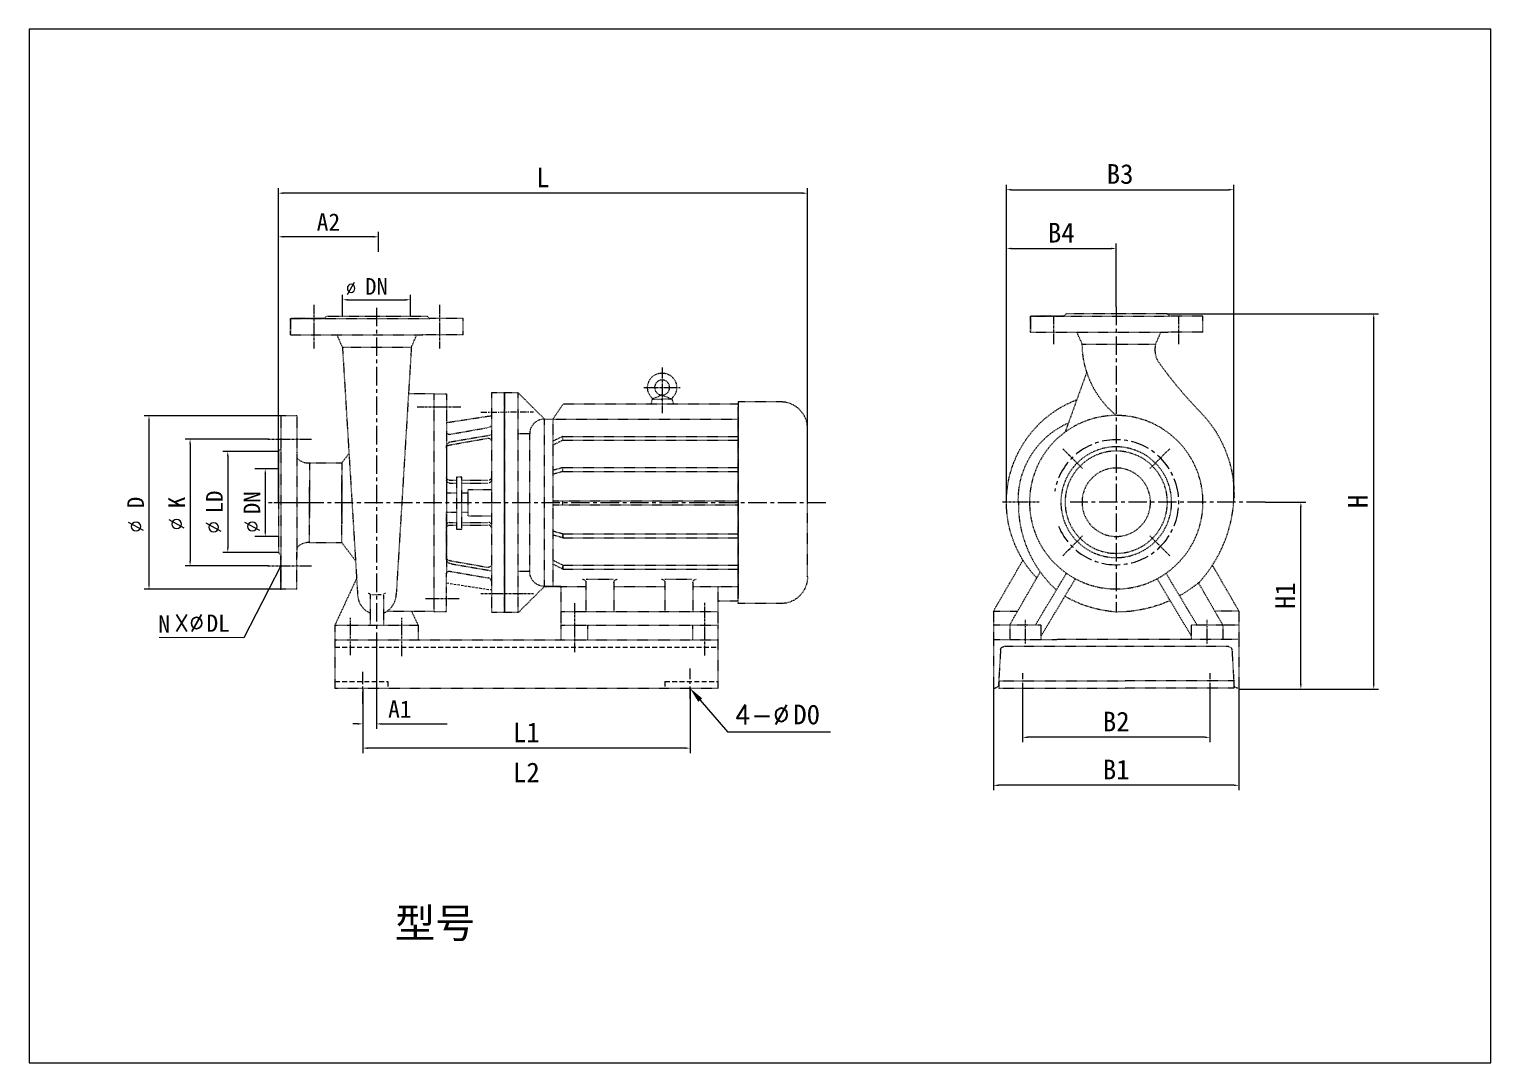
# Model space of a CAD drawing. Extents: x 1620 to 2878, y -792 to 791.
# Drawn here: x 1623.1 to 1920.1, y 111.9 to 321.9 of the extents above; entities that cross this region are included whole.
import ezdxf
from ezdxf.enums import TextEntityAlignment as Align

# ---------------------------------------------------------------- set-up
doc = ezdxf.new("R2010")
doc.units = 0
doc.header["$MEASUREMENT"] = 0
doc.linetypes.add('CENTER', pattern=[2, 1.25, -0.25, 0.25, -0.25])
doc.linetypes.add('DASHED', pattern=[0.75, 0.5, -0.25])
doc.layers.get('0').update_dxf_attribs({"linetype": 'CONTINUOUS'})
doc.layers.get('DEFPOINTS').update_dxf_attribs({"linetype": 'CONTINUOUS'})
for name, color, linetype in [('1', 7, 'CONTINUOUS'), ('DASHED', 2, 'DASHED'), ('YHCENTER', 4, 'CENTER'), ('YHDIM', 1, 'CONTINUOUS'), ('YHSOLID', 7, 'CONTINUOUS')]:
    doc.layers.add(name, color=color, linetype=linetype)
doc.styles.add('HZTXT', font='txt.shx', dxfattribs={"bigfont": 'hztxt.shx'})
doc.styles.get("Standard").update_dxf_attribs({"font": 'SimSun.ttf', "width": 0.6})

msp = doc.modelspace()

# ---------------------------------------------------------------- linework, layer by layer
for p, q in [((1920.08225, 321.92232), (1623.08225, 321.92232)), ((1623.08225, 321.92232), (1623.08225, 111.92232)), ((1920.08225, 111.92232), (1920.08225, 321.92232)), ((1674.18542, 212.89639), (1666.67253, 198.295)), ((1666.67253, 198.295), (1649.51425, 198.31896)), ((1759.44132, 185.60291), (1765.01085, 179.14128)), ((1765.01085, 179.14128), (1785.88332, 179.17698)), ((1623.08225, 111.92232), (1920.08225, 111.92232))]:
    msp.add_line(p, q)
at = {"color": 0, "linetype": 'ByBlock'}
for p, q in [((1673.71784, 225.7103), (1673.71784, 289.6111)), ((1780.24169, 288.6111), (1674.71784, 288.6111)), ((1781.24169, 225.7103), (1781.24169, 289.6111)), ((1821.65818, 225.81791), (1821.65818, 290.31549)), ((1822.65818, 289.31549), (1866.8528, 289.31549)), ((1867.8528, 225.81791), (1867.8528, 290.31549)), ((1673.71784, 225.8649), (1673.71784, 280.74942)), ((1693.0477, 279.74942), (1674.71784, 279.74942)), ((1694.0477, 276.70321), (1694.0477, 280.74942)), ((1821.65818, 268.20692), (1821.65818, 278.37777)), ((1822.65818, 277.37777), (1842.97456, 277.37777)), ((1843.97456, 265.52021), (1843.97456, 278.37777)), ((1686.76031, 263.58154), (1686.76031, 267.95071)), ((1700.53365, 263.58154), (1700.53365, 267.95071)), ((1687.76031, 266.95071), (1699.53365, 266.95071)), ((1854.35529, 264.11422), (1897.29856, 264.11422)), ((1896.29856, 188.83936), (1896.29856, 263.11422)), ((1673.71784, 243.39925), (1646.41954, 243.39925)), ((1647.41954, 242.39925), (1647.41954, 209.14272)), ((1671.6403, 238.64381), (1654.76912, 238.64381)), ((1655.76912, 237.64381), (1655.76912, 213.89816)), ((1673.61023, 236.15172), (1662.43303, 236.15172)), ((1663.43303, 235.15172), (1663.43303, 216.57808)), ((1673.61023, 232.59697), (1670.04415, 232.59697)), ((1671.04415, 231.59697), (1671.04415, 219.82363)), ((1874.22102, 225.81791), (1882.4909, 225.81791)), ((1881.4909, 188.83936), (1881.4909, 224.81791)), ((1673.61023, 218.82363), (1670.04415, 218.82363)), ((1673.61023, 215.57808), (1662.43303, 215.57808)), ((1671.5327, 212.89816), (1654.76912, 212.89816)), ((1673.71784, 208.14272), (1646.41954, 208.14272)), ((1693.64698, 196.34949), (1693.64698, 179.77534)), ((1690.84408, 187.93631), (1690.84408, 179.77534)), ((1690.84408, 187.93631), (1690.84408, 174.85482)), ((1757.37158, 187.93631), (1757.37158, 174.85482)), ((1819.05201, 188.05948), (1819.05201, 167.30077)), ((1824.95631, 188.05862), (1824.95631, 177.05077)), ((1862.99281, 188.05494), (1862.99281, 177.05077)), ((1868.89711, 188.05494), (1868.89711, 167.30077)), ((1868.89711, 187.83936), (1882.4909, 187.83936)), ((1868.89711, 187.83936), (1897.29856, 187.83936)), ((1689.84408, 180.77534), (1688.84408, 180.77534)), ((1694.64698, 180.77534), (1708.01357, 180.77534)), ((1756.37158, 175.85482), (1691.84408, 175.85482)), ((1861.99281, 178.05077), (1825.95631, 178.05077)), ((1867.89711, 168.30077), (1820.05201, 168.30077))]:
    msp.add_line(p, q, dxfattribs=at)
at = {"color": 1, "linetype": 'ByBlock', "ltscale": 0.2}
for p, q in [((1674.07781, 243.39925), (1652.04503, 243.39925)), ((1671.5327, 238.64381), (1657.73903, 238.64381)), ((1673.61023, 236.15172), (1663.43303, 236.15172)), ((1673.61023, 232.59697), (1668.90802, 232.59697)), ((1673.61023, 218.82363), (1668.90802, 218.82363)), ((1673.61023, 215.57808), (1663.43303, 215.57808)), ((1671.5327, 212.89816), (1657.73903, 212.89816)), ((1674.07781, 208.14272), (1652.04503, 208.14272))]:
    msp.add_line(p, q, dxfattribs=at)
at = {"color": 0, "linetype": 'ByBlock'}
for points in [[(1674.71784, 288.77777), (1674.71784, 288.44444), (1673.71784, 288.6111)], [(1780.24169, 288.77777), (1780.24169, 288.44444), (1781.24169, 288.6111)], [(1822.65818, 289.48216), (1822.65818, 289.14883), (1821.65818, 289.31549)], [(1866.8528, 289.48216), (1866.8528, 289.14883), (1867.8528, 289.31549)], [(1674.71784, 279.91608), (1674.71784, 279.58275), (1673.71784, 279.74942)], [(1693.0477, 279.91608), (1693.0477, 279.58275), (1694.0477, 279.74942)], [(1822.65818, 277.54444), (1822.65818, 277.21111), (1821.65818, 277.37777)], [(1842.97456, 277.54444), (1842.97456, 277.21111), (1843.97456, 277.37777)], [(1687.76031, 267.11737), (1687.76031, 266.78404), (1686.76031, 266.95071)], [(1699.53365, 267.11737), (1699.53365, 266.78404), (1700.53365, 266.95071)], [(1896.13189, 263.11422), (1896.46522, 263.11422), (1896.29856, 264.11422)], [(1647.25287, 242.39925), (1647.58621, 242.39925), (1647.41954, 243.39925)], [(1655.60245, 237.64381), (1655.93579, 237.64381), (1655.76912, 238.64381)], [(1663.26636, 235.15172), (1663.59969, 235.15172), (1663.43303, 236.15172)], [(1670.87749, 231.59697), (1671.21082, 231.59697), (1671.04415, 232.59697)], [(1881.32423, 224.81791), (1881.65757, 224.81791), (1881.4909, 225.81791)], [(1670.87749, 219.82363), (1671.21082, 219.82363), (1671.04415, 218.82363)], [(1655.60245, 213.89816), (1655.93579, 213.89816), (1655.76912, 212.89816)], [(1663.26636, 216.57808), (1663.59969, 216.57808), (1663.43303, 215.57808)], [(1647.25287, 209.14272), (1647.58621, 209.14272), (1647.41954, 208.14272)], [(1881.32423, 188.83936), (1881.65757, 188.83936), (1881.4909, 187.83936)], [(1896.13189, 188.83936), (1896.46522, 188.83936), (1896.29856, 187.83936)], [(1689.84408, 180.942), (1689.84408, 180.60867), (1690.84408, 180.77534)], [(1694.64698, 180.942), (1694.64698, 180.60867), (1693.64698, 180.77534)], [(1825.95631, 178.21744), (1825.95631, 177.88411), (1824.95631, 178.05077)], [(1861.99281, 178.21744), (1861.99281, 177.88411), (1862.99281, 178.05077)], [(1691.84408, 176.02148), (1691.84408, 175.68815), (1690.84408, 175.85482)], [(1756.37158, 176.02148), (1756.37158, 175.68815), (1757.37158, 175.85482)], [(1820.05201, 168.46744), (1820.05201, 168.13411), (1819.05201, 168.30077)], [(1867.89711, 168.46744), (1867.89711, 168.13411), (1868.89711, 168.30077)]]:
    msp.add_solid(points, dxfattribs=at)
msp.add_solid([(1759.03734, 185.2547), (1757.35209, 188.02677), (1759.84529, 185.95111)])
at = {"layer": '1'}
msp.add_line((1719.67266, 245.4608), (1719.67266, 248.02719), dxfattribs=at)
at = {"layer": 'DASHED', "ltscale": 0.2}
for p, q in [((1676.20653, 263.11396), (1682.98648, 263.11396)), ((1676.20653, 259.84088), (1676.20653, 263.11396)), ((1682.98648, 263.11396), (1676.20653, 263.11396)), ((1676.20653, 263.11396), (1676.20653, 259.88702)), ((1683.45407, 263.58154), (1682.98648, 263.11396)), ((1682.98648, 263.11396), (1704.49529, 263.11396)), ((1704.02771, 263.58154), (1683.45407, 263.58154)), ((1698.41672, 263.58154), (1689.06506, 263.58154)), ((1704.02771, 263.58154), (1704.49529, 263.11396)), ((1711.27524, 263.11396), (1704.49529, 263.11396)), ((1711.27524, 259.84088), (1711.27524, 263.11396)), ((1833.31407, 263.64664), (1826.53412, 263.64664)), ((1826.53412, 263.64664), (1833.31407, 263.64664)), ((1826.53412, 263.64664), (1826.53412, 260.4197)), ((1826.53412, 260.37356), (1826.53412, 263.64664)), ((1833.78165, 264.11422), (1833.31407, 263.64664)), ((1833.31407, 263.64664), (1854.82287, 263.64664)), ((1854.35529, 264.11422), (1833.78165, 264.11422)), ((1848.7443, 264.11422), (1839.39264, 264.11422)), ((1854.35529, 264.11422), (1854.82287, 263.64664)), ((1861.60282, 263.64664), (1854.82287, 263.64664)), ((1861.60282, 260.37356), (1861.60282, 263.64664)), ((1676.20653, 259.84088), (1703.03982, 259.84088)), ((1686.73585, 257.29177), (1685.65416, 259.81531)), ((1700.72885, 257.29177), (1701.81054, 259.81531)), ((1711.27524, 259.84088), (1702.92779, 259.84088)), ((1826.53412, 260.37356), (1854.62261, 260.37356)), ((1837.06343, 257.95016), (1835.98175, 260.34799)), ((1851.97173, 257.95016), (1853.05342, 260.34799)), ((1861.60282, 260.37356), (1854.51058, 260.37356)), ((1686.73068, 257.29759), (1689.81474, 207.00178)), ((1686.73585, 257.29177), (1700.72885, 257.29177)), ((1700.72885, 257.29177), (1697.64997, 207.00218)), ((1837.06343, 257.95016), (1851.97173, 257.95016)), ((1837.999, 252.2245), (1833.56966, 240.04794)), ((1705.30637, 247.82301), (1700.14914, 247.82301)), ((1705.30637, 247.82301), (1705.30637, 203.59843)), ((1705.30637, 247.82301), (1707.85682, 247.82301)), ((1707.85682, 247.82301), (1707.85682, 211.17157)), ((1716.99468, 248.02719), (1716.99468, 203.39429)), ((1719.67266, 248.02719), (1716.99468, 248.02719)), ((1719.67266, 203.39429), (1719.67266, 248.02719)), ((1719.67266, 203.39429), (1719.67266, 248.02719)), ((1722.4524, 248.02719), (1719.67266, 248.02719)), ((1722.4524, 203.39429), (1722.4524, 248.02719)), ((1727.79186, 242.71051), (1722.4524, 248.02719)), ((1749.73216, 246.79028), (1749.36044, 245.72336)), ((1751.69263, 247.60015), (1749.73214, 246.79028)), ((1749.73214, 246.79028), (1751.7198, 246.79028)), ((1753.65312, 246.79028), (1751.66545, 246.79028)), ((1751.69263, 247.60015), (1753.65312, 246.79028)), ((1753.65309, 246.79028), (1754.02481, 245.72336)), ((1719.67266, 245.4608), (1719.67266, 203.39429)), ((1731.54678, 245.72336), (1729.50269, 242.71051)), ((1767.11872, 245.72336), (1731.54678, 245.72336)), ((1767.11872, 246.19947), (1767.11872, 206.18989)), ((1775.80072, 246.19947), (1767.11872, 246.19947)), ((1767.11872, 205.22113), (1767.11872, 245.23071)), ((1677.4585, 243.39925), (1674.18542, 243.39925)), ((1674.18542, 243.39925), (1674.18542, 236.6193)), ((1677.4585, 243.39925), (1677.4585, 235.83558)), ((1707.85682, 242.00668), (1717.00094, 243.4037)), ((1708.49444, 239.61135), (1716.36507, 240.99802)), ((1719.67266, 231.44686), (1719.67266, 242.78283)), ((1727.79186, 242.71051), (1767.11872, 242.71051)), ((1727.79735, 208.71097), (1727.79735, 242.71051)), ((1729.50269, 242.71051), (1729.50269, 208.71009)), ((1781.24169, 210.6621), (1781.24169, 240.75851)), ((1708.4952, 237.45286), (1716.36839, 238.8398)), ((1708.91597, 238.12358), (1716.99468, 239.50841)), ((1724.77652, 239.69428), (1722.4524, 239.69428)), ((1724.77652, 211.72632), (1724.77652, 239.69517)), ((1731.54678, 239.20001), (1729.50269, 238.21765)), ((1731.54678, 238.4065), (1729.50269, 237.42414)), ((1731.54678, 239.20001), (1767.11872, 239.20001)), ((1731.54678, 238.4065), (1731.54678, 239.20001)), ((1731.54678, 238.4065), (1767.11872, 238.4065)), ((1673.71784, 236.15172), (1674.18542, 236.6193)), ((1673.71784, 236.15172), (1673.71784, 215.57808)), ((1674.18542, 236.6193), (1674.18542, 214.92267)), ((1677.4585, 235.83558), (1677.4585, 235.81258)), ((1677.4585, 235.81258), (1677.4585, 214.39431)), ((1688.0185, 235.67841), (1686.59545, 233.79775)), ((1707.85732, 237.15435), (1707.8552, 228.57998)), ((1680.02403, 233.79775), (1680.02403, 222.56459)), ((1680.02403, 233.79775), (1686.59545, 233.79775)), ((1686.59545, 233.79775), (1686.59545, 221.41458)), ((1731.54678, 232.85191), (1729.50269, 232.28585)), ((1731.54678, 232.0584), (1729.50269, 231.49234)), ((1731.54678, 232.85191), (1767.11872, 232.85191)), ((1731.54678, 232.0584), (1731.54678, 232.85191)), ((1731.54678, 232.0584), (1767.11872, 232.0584)), ((1673.71784, 230.54073), (1673.71784, 221.18907)), ((1680.02403, 217.62285), (1680.02403, 228.85601)), ((1686.59545, 217.62285), (1686.59545, 231.38336)), ((1708.49343, 229.70755), (1709.92329, 229.70929)), ((1708.49356, 230.27493), (1709.92329, 230.27667)), ((1709.92329, 230.94039), (1709.92329, 223.79788)), ((1710.98598, 230.94039), (1709.92329, 230.94039)), ((1710.98598, 223.79788), (1710.98598, 230.94039)), ((1710.98598, 230.27796), (1716.37779, 230.28454)), ((1710.98598, 229.71059), (1716.37846, 229.71716)), ((1719.67266, 225.71074), (1719.67266, 231.44686)), ((1707.8552, 228.57998), (1707.85237, 227.62356)), ((1709.92329, 227.62356), (1707.85682, 227.62356)), ((1712.25508, 227.62356), (1710.98598, 227.62356)), ((1712.25508, 223.054), (1712.25508, 228.36744)), ((1716.99468, 228.36744), (1712.25508, 228.36744)), ((1729.50269, 226.10706), (1767.11872, 226.10706)), ((1731.54678, 225.31355), (1731.54678, 226.10706)), ((1707.84103, 223.79788), (1707.83819, 222.84146)), ((1707.85732, 214.26709), (1707.8552, 222.84146)), ((1707.85682, 223.79788), (1709.92329, 223.79788)), ((1709.92329, 223.79788), (1709.92329, 220.31351)), ((1710.98598, 223.79788), (1712.25508, 223.79788)), ((1710.98598, 220.31351), (1710.98598, 223.79788)), ((1712.25508, 223.054), (1716.99468, 223.05404)), ((1719.67266, 225.71074), (1719.67266, 203.39429)), ((1729.50269, 225.31355), (1767.11872, 225.31355)), ((1708.49343, 221.71305), (1709.92329, 221.7148)), ((1708.49356, 221.14568), (1709.92329, 221.14742)), ((1709.92329, 220.31351), (1710.98598, 220.31351)), ((1710.98598, 221.71609), (1716.3887, 221.72268)), ((1710.98598, 221.14872), (1716.38938, 221.1553)), ((1731.54678, 219.36308), (1729.50269, 219.92915)), ((1680.02403, 217.62285), (1686.59545, 217.62285)), ((1689.31222, 214.03245), (1686.59545, 217.62285)), ((1731.54678, 218.56957), (1729.50269, 219.13564)), ((1731.54678, 219.36308), (1731.54678, 218.56957)), ((1731.54678, 219.3622), (1767.11872, 219.3622)), ((1731.54678, 218.56869), (1731.54678, 219.3622)), ((1731.54678, 218.56869), (1767.11872, 218.56869)), ((1673.71784, 215.57808), (1674.18542, 215.11049)), ((1674.18542, 215.11049), (1674.18542, 208.33054)), ((1674.18542, 208.14272), (1674.18542, 214.92267)), ((1677.4585, 215.70639), (1677.4585, 215.7294)), ((1677.4585, 208.14272), (1677.4585, 215.70639)), ((1708.4952, 213.96774), (1716.36839, 212.58081)), ((1731.54678, 213.01498), (1729.50269, 213.99734)), ((1819.05201, 203.71317), (1825.01666, 214.04425)), ((1707.85682, 207.42411), (1707.85682, 211.17157)), ((1708.49556, 211.80952), (1716.36507, 210.42258)), ((1708.91597, 213.29702), (1716.99468, 211.91059)), ((1724.77652, 211.72632), (1722.4524, 211.72632)), ((1731.54678, 212.22147), (1729.50269, 213.20383)), ((1731.54678, 213.01498), (1731.54678, 212.22147)), ((1731.54678, 213.0141), (1767.11872, 213.0141)), ((1731.54678, 212.22059), (1731.54678, 213.0141)), ((1731.54678, 212.22059), (1767.11872, 212.22059)), ((1822.34227, 200.92279), (1828.53406, 211.64729)), ((1827.58654, 200.92279), (1833.85651, 211.3825)), ((1860.36258, 200.92279), (1854.0926, 211.3825)), ((1868.89711, 203.71317), (1863.52216, 213.02286)), ((1677.4585, 208.14272), (1674.18542, 208.14272)), ((1689.69788, 210.53496), (1685.19013, 200.81518)), ((1727.79186, 208.71097), (1722.4524, 203.39429)), ((1727.79735, 208.71097), (1736.22024, 208.71097)), ((1731.12291, 208.71097), (1731.12291, 200.82476)), ((1736.22024, 209.48396), (1736.22024, 203.60556)), ((1736.26477, 210.16408), (1741.84374, 210.16408)), ((1741.88085, 209.48396), (1741.88085, 203.60556)), ((1741.88085, 208.71097), (1752.26402, 208.71097)), ((1752.24586, 210.16408), (1757.8897, 210.16408)), ((1752.26402, 209.48396), (1752.26402, 203.60556)), ((1757.92464, 209.48396), (1757.92464, 203.60556)), ((1757.92464, 208.71097), (1767.11872, 208.71097)), ((1763.02553, 208.71097), (1763.02553, 200.82476)), ((1828.69996, 198.63561), (1835.67232, 210.26706)), ((1859.24916, 198.63561), (1852.27679, 210.26706)), ((1865.60685, 200.92279), (1860.68847, 209.44167)), ((1692.37544, 206.91972), (1692.37544, 200.81518)), ((1692.69115, 207.03509), (1694.6243, 207.03509)), ((1695.07489, 206.91972), (1695.07489, 200.81518)), ((1707.85682, 203.59843), (1707.85682, 207.42411)), ((1767.11872, 205.69724), (1763.02553, 205.69724)), ((1775.80072, 205.22113), (1767.11872, 205.22113)), ((1705.30637, 203.59843), (1695.67254, 203.59843)), ((1700.81304, 203.59843), (1702.10383, 200.81518)), ((1705.30637, 203.59843), (1707.85682, 203.59843)), ((1719.67266, 203.39429), (1716.99468, 203.39429)), ((1722.4524, 203.39429), (1719.67266, 203.39429)), ((1731.12291, 203.60556), (1763.02553, 203.60556)), ((1819.05201, 203.71317), (1823.95329, 203.71317)), ((1819.05201, 203.71317), (1819.05201, 197.9045)), ((1868.89711, 203.71317), (1863.99583, 203.71317)), ((1868.89711, 203.71317), (1868.89711, 197.90167)), ((1685.19013, 200.81518), (1702.10383, 200.81518)), ((1685.19013, 200.81518), (1685.19013, 197.83365)), ((1702.10383, 200.81518), (1702.10383, 197.83365)), ((1731.12291, 200.82476), (1763.02553, 200.82476)), ((1731.12291, 200.82476), (1731.12291, 197.83365)), ((1736.54015, 200.82476), (1736.54015, 197.83365)), ((1757.87957, 200.82476), (1757.87957, 197.83365)), ((1763.02553, 200.82476), (1763.02553, 187.93631)), ((1819.05201, 200.93236), (1822.34779, 200.93236)), ((1822.34227, 200.92279), (1822.34227, 197.9045)), ((1822.34227, 200.92279), (1828.69996, 200.92279)), ((1828.69996, 197.9045), (1828.69996, 200.92279)), ((1859.24916, 200.92279), (1865.60685, 200.92279)), ((1859.24916, 197.9045), (1859.24916, 200.92279)), ((1865.60685, 200.92279), (1868.89711, 200.92279)), ((1865.60685, 200.92279), (1865.60685, 197.9045)), ((1685.19013, 197.83365), (1763.02553, 197.83365)), ((1685.19013, 197.83365), (1685.19013, 187.93631)), ((1819.05201, 197.9045), (1831.88251, 197.90445)), ((1819.05201, 197.9045), (1819.05201, 188.05948)), ((1845.79442, 196.49218), (1821.16886, 196.49828)), ((1868.89711, 197.90167), (1831.88251, 197.90445)), ((1866.78036, 196.49062), (1845.79442, 196.49218)), ((1868.89711, 197.90167), (1868.89711, 188.05494)), ((1820.46321, 195.79268), (1820.05175, 188.72371)), ((1867.48699, 195.78492), (1867.89746, 188.71589)), ((1763.02553, 187.93631), (1685.19013, 187.93631)), ((1819.05201, 188.05948), (1819.34644, 188.05911)), ((1820.09738, 189.50764), (1845.79437, 189.5031)), ((1820.09738, 189.50764), (1820.09738, 188.05948)), ((1820.09738, 188.05948), (1845.79437, 188.05494)), ((1867.85174, 189.5031), (1845.79437, 189.5031)), ((1867.85174, 188.05494), (1845.79437, 188.05494)), ((1867.85174, 189.5031), (1867.85174, 188.05494)), ((1868.89711, 188.05494), (1868.60267, 188.05457))]:
    msp.add_line(p, q, dxfattribs=at)
at = {"layer": 'DASHED'}
msp.add_line((1707.85682, 209.41393), (1717.00094, 208.0169), dxfattribs=at)
at = {"layer": 'DASHED', "ltscale": 0.2, "extrusion": (0, 0, -1)}
for centre, major_axis, start_param, end_param in [((1856.09377, 258.12042), (13.45701, 13.45701), 3.046475478, 3.918044085), ((1923.01003, 304.39255), (61.1099, 61.1099), 3.150016426, 3.313801259), ((1751.69263, 249.12718), (-2.08961, 2.08961), 4.729634964, 9.407531977), ((1843.97456, 225.81791), (-15.78007, 15.78007), 4.736156463, 6.701778787), ((1843.87153, 227.32677), (17.00241, 17.00241), 0.030682198, 0.807427291), ((1716.36431, 241.63597), (-0.4511, 0.4511), 2.355007687, 3.925804014), ((1841.12307, 226.33347), (12.05486, 12.05486), 3.896744593, 5.083281714), ((1708.91597, 237.06089), (0.75143, 0.75143), 4.01425728, 5.497787144), ((1716.36839, 238.20184), (-0.4511, 0.4511), 0.784211361, 2.355007687), ((1708.4952, 236.81491), (-0.4511, 0.4511), 5.498024886, 7.068583471), ((1708.49358, 230.3455), (-0.4511, 0.4511), 3.927228559, 5.498024886), ((1708.49371, 230.91288), (-0.4511, 0.4511), 3.927228559, 5.498024886), ((1716.37703, 230.92249), (0.4511, 0.4511), 1.038340419, 2.355007687), ((1716.3777, 230.35512), (-0.4511, 0.4511), 2.613320639, 3.925804014), ((1708.49371, 220.50772), (0.4511, 0.4511), 3.926753075, 5.497549402), ((1708.4952, 214.60569), (0.4511, 0.4511), 2.35619449, 3.926753075), ((1708.91597, 214.35971), (0.75143, 0.75143), 2.35619449, 3.839724354), ((1708.49478, 211.17157), (0.4511, 0.4511), 3.926990817, 5.499007361), ((1716.3477, 213.26887), (-0.48674, 0.48674), 2.70467128, 3.898031943), ((1727.79186, 211.72632), (-2.13217, 2.13217), 3.926990817, 5.497787144), ((1735.54012, 209.48396), (-0.48092, 0.48092), 0.785398163, 2.35619449), ((1742.56097, 209.48396), (-0.48092, 0.48092), 5.497787144, 7.068583471), ((1751.5839, 209.48396), (-0.48092, 0.48092), 0.785398163, 2.35619449), ((1758.60476, 209.48396), (-0.48092, 0.48092), 5.497787144, 7.068583471), ((1775.80072, 210.6621), (-3.84734, 3.84734), 2.35619449, 3.926990817), ((1844.12228, 229.6017), (18.45016, 18.45016), 1.655355695, 1.847452431), ((1691.94158, 206.91972), (-0.30679, 0.30679), 0.785398163, 2.35619449), ((1695.50875, 206.91972), (-0.30679, 0.30679), 5.497787144, 7.068583471), ((1845.64135, 227.68991), (-17.1386, 17.1386), 3.995813793, 4.450191301), ((1844.12228, 229.6017), (18.45016, 18.45016), 1.929356928, 2.361855819), ((1821.16881, 195.79268), (-0.49893, 0.49893), 5.497787144, 7.068653141), ((1866.78139, 195.78502), (-0.49893, 0.49893), 0.785467834, 2.356333832), ((1819.34734, 188.76471), (-0.49893, 0.49893), 2.414335767, 3.928261112), ((1868.60178, 188.76017), (-0.49893, 0.49893), 3.925720522, 5.439645867)]:
    msp.add_ellipse(centre, major_axis=major_axis, ratio=1, start_param=start_param, end_param=end_param, dxfattribs=at)
at = {"layer": 'DASHED', "ltscale": 0.2}
for centre, major_axis, start_param, end_param in [((1856.71884, 256.80443), (3.4531, 3.4531), 2.119371017, 2.811216269), ((1749.07421, 246.59756), (-0.48479, 0.48479), 4.211929562, 4.695142997), ((1754.31104, 246.59756), (-0.48479, 0.48479), 0.017245984, 0.500459418), ((1775.80072, 240.75851), (-3.84734, 3.84734), 3.926990817, 5.497787144), ((1727.79186, 239.69517), (-2.13217, 2.13217), 5.497787144, 7.068583471), ((1708.49444, 240.24896), (-0.45086, 0.45086), 0.785398163, 2.35619449), ((1679.86557, 237.08852), (2.32962, 2.32962), 3.107766933, 3.975106238), ((1847.61629, 225.42592), (-16.64305, 16.64305), 0.768743093, 1.6202834), ((1840.56482, 227.92346), (19.35287, 19.35287), 4.767166435, 5.456621863), ((1708.49358, 221.0751), (-0.4511, 0.4511), 5.498024886, 7.068821213), ((1716.3887, 221.08473), (-0.4511, 0.4511), 4.244939139, 5.498973947), ((1716.38938, 220.51735), (-0.4511, 0.4511), 4.248298343, 5.498973947), ((1679.86557, 214.33209), (2.32962, 2.32962), 0.737282743, 1.604622048), ((1693.96868, 207.13917), (2.93889, 2.93889), 2.35619449, 3.533580074), ((1693.49602, 207.13917), (2.93889, 2.93889), 4.443200364, 5.497787144), ((1693.49602, 207.13917), (-2.93889, 2.93889), 2.745862569, 2.872404037)]:
    msp.add_ellipse(centre, major_axis=major_axis, ratio=1, start_param=start_param, end_param=end_param, dxfattribs=at)
at = {"layer": 'DASHED', "ltscale": 0.2, "extrusion": (0, 0, -1)}
for centre, major_axis in [((1751.69263, 249.12718), (1.07977, 1.07977)), ((1843.97456, 225.81791), (-12.46507, 12.46507)), ((1843.97456, 225.81791), (7.95514, 7.95514)), ((1843.97456, 225.81791), (-7.34773, 7.34773)), ((1843.97456, 225.81791), (-4.9198, 4.9198))]:
    msp.add_ellipse(centre, major_axis=major_axis, ratio=1, dxfattribs=at)
at = {"layer": 'DASHED'}
msp.add_ellipse((1716.36431, 209.78463), major_axis=(-0.4511, 0.4511), ratio=1, start_param=3.925804014, end_param=5.496600341, dxfattribs=at)
at = {"layer": 'DASHED', "ltscale": 0.2}
for p in [(1674.18542, 243.39925), (1671.6403, 238.64381), (1673.71784, 236.15172), (1673.71784, 232.59697), (1673.71784, 215.57808), (1671.6403, 212.89816), (1674.18542, 208.14272)]:
    msp.add_point(p, dxfattribs=at)
at = {"layer": 'DEFPOINTS', "color": 0, "linetype": 'ByBlock'}
for p in [(1673.71784, 288.6111), (1867.8528, 289.31549), (1673.71784, 279.74942), (1694.0477, 276.70321), (1843.97456, 277.37777), (1821.65818, 268.20692), (1700.53365, 266.95071), (1843.97456, 265.52021), (1686.76031, 263.58154), (1700.53365, 263.58154), (1854.35529, 264.11422), (1896.29856, 264.11422), (1673.71784, 243.39925), (1671.6403, 238.64381), (1673.61023, 236.15172), (1673.61023, 232.59697), (1673.71784, 225.8649), (1821.65818, 225.81791), (1867.8528, 225.81791), (1874.22102, 225.81791), (1881.4909, 225.81791), (1673.71784, 225.7103), (1781.24169, 225.7103), (1671.04415, 218.82363), (1673.61023, 218.82363), (1663.43303, 215.57808), (1673.61023, 215.57808), (1655.76912, 212.89816), (1671.5327, 212.89816), (1647.41954, 208.14272), (1673.71784, 208.14272), (1693.64698, 196.34949), (1685.19013, 187.93631), (1690.84408, 187.93631), (1690.84408, 187.93631), (1757.37158, 187.93631), (1763.02553, 187.93631), (1819.05201, 188.05948), (1824.95631, 188.05862), (1862.99281, 188.05494), (1868.89711, 188.05494), (1868.89711, 187.83936), (1868.89711, 187.83936), (1693.64698, 180.77534), (1690.84408, 175.85482), (1824.95631, 178.05077), (1819.05201, 168.30077)]:
    msp.add_point(p, dxfattribs=at)
at = {"layer": 'DEFPOINTS', "color": 0, "linetype": 'ByBlock', "ltscale": 0.2}
for p in [(1671.49052, 218.82363), (1673.71784, 218.82363)]:
    msp.add_point(p, dxfattribs=at)
at = {"layer": 'YHCENTER', "ltscale": 0.4}
for p, q in [((1680.96197, 257.06293), (1680.95578, 265.94509)), ((1706.5198, 257.06293), (1706.526, 265.94509)), ((1831.26903, 257.96527), (1831.26507, 263.64664)), ((1856.68009, 257.96527), (1856.68177, 263.64664)), ((1751.69263, 253.16555), (1751.69263, 243.92497)), ((1747.94238, 249.12718), (1755.38897, 249.12718)), ((1701.93715, 245.16629), (1710.79687, 245.16629)), ((1671.6403, 238.64381), (1680.52246, 238.65001)), ((1833.09587, 236.69659), (1837.11837, 232.6741)), ((1854.85325, 236.69659), (1850.83075, 232.6741)), ((1828.30967, 225.81791), (1820.84609, 225.81791)), ((1833.09587, 214.93922), (1837.11837, 218.96171)), ((1854.85325, 214.93922), (1850.83075, 218.96171)), ((1671.6403, 212.89816), (1680.52246, 212.89197)), ((1703.58063, 206.25515), (1710.46824, 206.25515)), ((1714.8549, 207.29713), (1725.57836, 207.24523)), ((1733.89215, 205.27328), (1733.89215, 195.38374)), ((1760.32434, 205.39442), (1760.32434, 194.65685))]:
    msp.add_line(p, q, dxfattribs=at)
at = {"layer": 'YHCENTER', "ltscale": 3}
for p, q in [((1693.64698, 265.31764), (1693.64698, 195.59854)), ((1843.97456, 265.52021), (1843.97456, 203.50965)), ((1874.22102, 225.81791), (1834.63494, 225.81791)), ((1784.938, 225.7103), (1671.04415, 225.7103))]:
    msp.add_line(p, q, dxfattribs=at)
at = {"layer": 'YHCENTER'}
for p, q in [((1714.8549, 244.12436), (1725.57836, 244.17626)), ((1679.47278, 225.7103), (1672.75638, 225.7103)), ((1824.95631, 191.11619), (1824.95631, 185.57566)), ((1862.99281, 191.11165), (1862.99281, 185.57112))]:
    msp.add_line(p, q, dxfattribs=at)
at = {"layer": 'YHCENTER', "ltscale": 0.2}
for p, q in [((1688.30758, 202.34744), (1688.30758, 194.73869)), ((1698.74796, 202.34744), (1698.74796, 194.54562)), ((1825.52111, 197.09903), (1825.52111, 201.97456)), ((1862.42801, 197.09903), (1862.42801, 201.97456))]:
    msp.add_line(p, q, dxfattribs=at)
at = {"layer": 'YHCENTER', "ltscale": 2}
for p, q in [((1690.84408, 184.8608), (1690.84408, 191.51029)), ((1757.37158, 185.89757), (1757.37158, 192.0471))]:
    msp.add_line(p, q, dxfattribs=at)
at = {"layer": 'YHCENTER', "ltscale": 3}
msp.add_ellipse((1843.97456, 225.81791), major_axis=(8.98535, 8.98535), ratio=1, start_param=2.750096973, end_param=8.46193209, dxfattribs=at)
at = {"layer": 'YHDIM', "linetype": 'DASHED', "ltscale": 2}
for p, q in [((1685.19013, 196.37382), (1763.02553, 196.37382)), ((1685.19013, 189.39614), (1695.97755, 189.39614)), ((1695.97755, 189.39614), (1695.97755, 187.93631)), ((1752.23811, 189.39614), (1763.02553, 189.39614)), ((1752.23811, 189.39614), (1752.23811, 187.93631))]:
    msp.add_line(p, q, dxfattribs=at)
at = {"layer": 'YHSOLID'}
for p, q in [((1719.67266, 248.02719), (1719.67266, 245.4608)), ((1731.12291, 208.71097), (1727.79186, 208.71097))]:
    msp.add_line(p, q, dxfattribs=at)

# ---------------------------------------------------------------- texts
for tag, height, p in [('B3', 4, (1844.75549, 289.31549)), ('L', 4, (1727.47976, 288.6111)), ('B4', 4, (1832.81637, 277.37777)), ('DN', 3.4, (1693.64698, 266.95071)), ('B2', 4, (1843.97456, 178.05077)), ('L1', 4, (1724.10783, 175.85482)), ('L2', 4, (1724.10783, 167.72526)), ('B1', 4, (1843.97456, 168.30077))]:
    msp.add_attdef(tag, text='', height=height).set_placement(p, align=Align.BOTTOM_CENTER)
msp.add_attdef('A2', text='', height=3.5).set_placement((1683.88277, 282.74942), align=Align.MIDDLE)
for tag, height, p in [('D', 3.4, (1647.41954, 225.77099)), ('K', 3.4, (1655.76912, 225.77099)), ('LD', 3.4, (1663.43303, 225.8649)), ('DN', 3.4, (1671.04415, 225.7103)), ('H', 4, (1896.29856, 225.97679)), ('H1', 4, (1881.4909, 206.82864))]:
    msp.add_attdef(tag, text='', height=height, rotation=90).set_placement(p, align=Align.BOTTOM_CENTER)
msp.add_attdef('N', text='', height=3.5).set_placement((1651.69603, 199.32334), align=Align.RIGHT)
for tag, p, height in [('DL', (1659.0897, 199.49353), 3.5), ('A1', (1696.01505, 182.04472), 3.5), ('D0', (1778.34128, 180.69303), 4)]:
    msp.add_attdef(tag, p, '', height=height)
at = {"layer": 'YHDIM', "style": 'HZTXT'}
for s, height, p in [('%%c', 2.5, (1687.41298, 268.01853)), ('X%%c', 3.5, (1652.59231, 199.52449)), ('4-%%c', 4, (1766.32648, 180.62521))]:
    msp.add_text(s, height=height, dxfattribs=at).set_placement(p)
for p in [(1646.28718, 219.60242), (1654.54543, 220.09261), (1662.0678, 219.43902), (1669.91722, 219.60242)]:
    msp.add_text('%%c', height=3, rotation=90, dxfattribs=at).set_placement(p)
at = {"layer": 'YHDIM'}
msp.add_attdef('型号', (1697.39793, 137.28763), '', height=6, dxfattribs=at)

doc.saveas('drawing.dxf')
